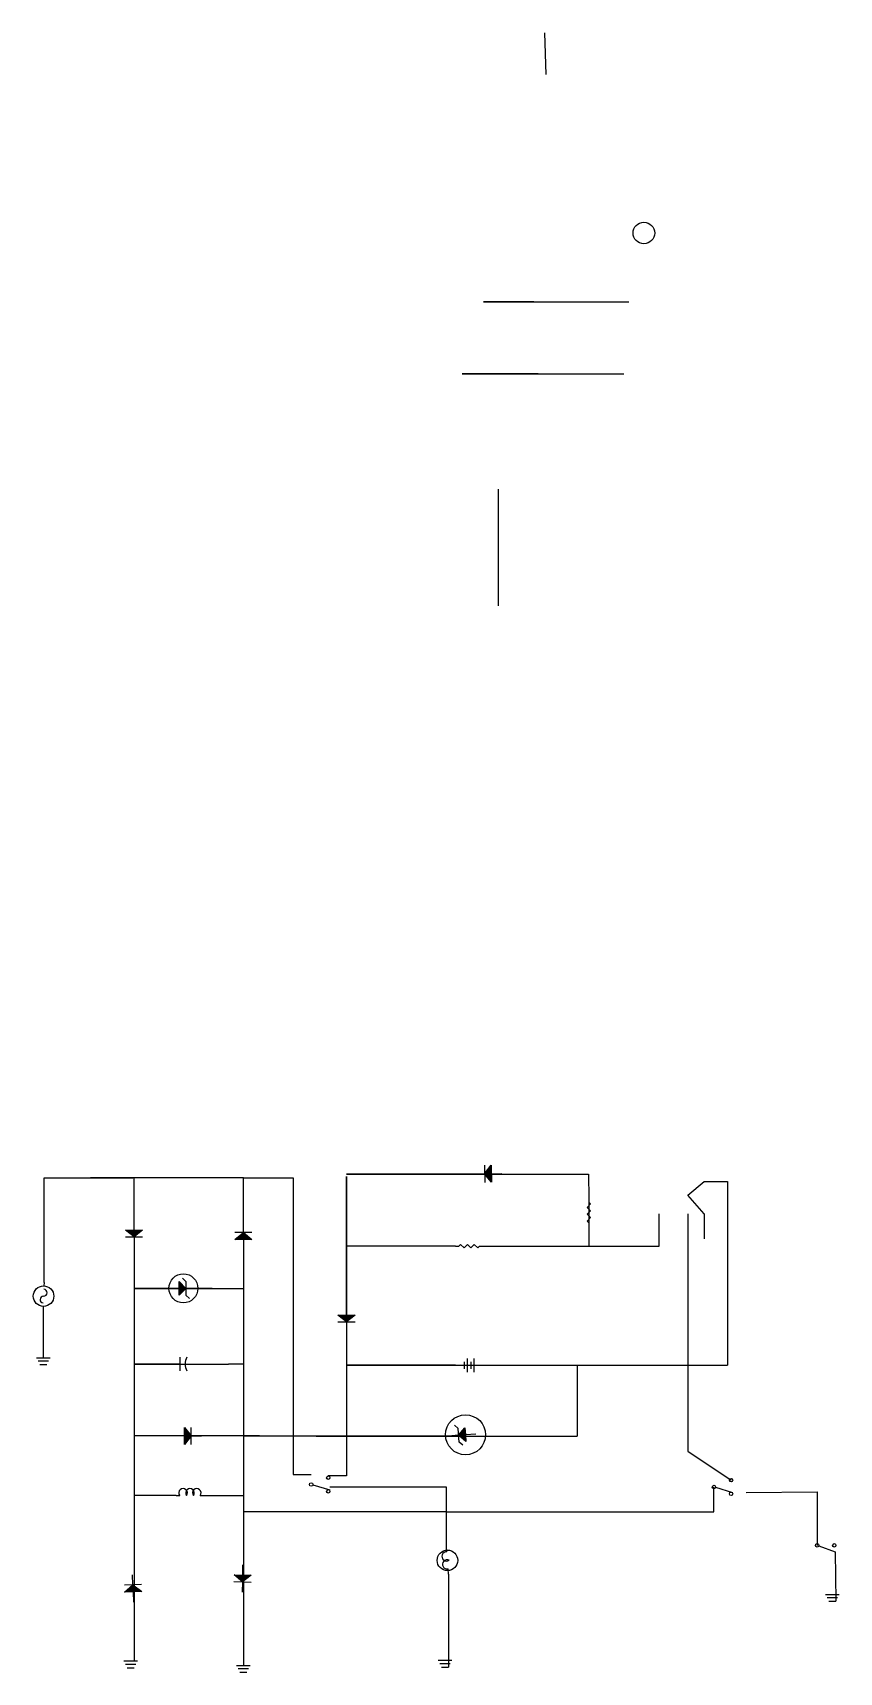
# Model space of a CAD drawing. Header units: inches. Extents: x 4.6 to 16.3, y 9.5 to 33.5.
import ezdxf

# ---------------------------------------------------------------- set-up
doc = ezdxf.new("R2010")
doc.units = ezdxf.units.IN
doc.header["$MEASUREMENT"] = 0

# ---------------------------------------------------------------- blocks, each defined once
blk = doc.blocks.new('Diode')
at = {"color": 7}
for p, q in [((0.15, 0), (0, 0)), ((0.15, 0.125), (0.25, 0)), ((0.15, -0.125), (0.15, 0.125)), ((0.25, 0), (0.15, -0.125)), ((0.25, -0.125), (0.25, 0.125)), ((0.25, 0), (0.4, 0))]:
    blk.add_line(p, q, dxfattribs=at)
blk.add_solid([(0.15, -0.125), (0.25, 0), (0.15, 0.125)], dxfattribs=at)
blk = doc.blocks.new('Ground')
at = {"color": 7}
for p, q in [((-0.1, 0), (0.1, 0)), ((0.075, -0.05), (-0.075, -0.05)), ((-0.05, -0.1), (0.05, -0.1))]:
    blk.add_line(p, q, dxfattribs=at)
blk = doc.blocks.new('Capacitor')
at = {"color": 7}
for p, q in [((0.15, 0), (0, 0)), ((0.15, -0.1), (0.15, 0.1)), ((0.225, 0), (0.4, 0))]:
    blk.add_line(p, q, dxfattribs=at)
blk.add_arc((0.4375, 0), 0.2125, 151.9275, 208.0725, dxfattribs=at)
blk = doc.blocks.new('Generator - AC')
at = {"color": 7}
for p, q in [((0, 0), (0.05, 0)), ((0.35, 0), (0.4, 0))]:
    blk.add_line(p, q, dxfattribs=at)
blk.add_circle((0.2, 0), 0.15, dxfattribs=at)
for centre, start, end in [((0.15, 0), 0, 180), ((0.25, 0), 180, 0)]:
    blk.add_arc(centre, 0.05, start, end, dxfattribs=at)
blk = doc.blocks.new('Diode - Zener')
at = {"color": 7}
for p, q in [((0, 0), (0.15, 0)), ((0.15, 0.100001), (0.25, 0)), ((0.15, 0), (0.15, 0.100001)), ((0.25, 0), (0.15, -0.099999)), ((0.15, -0.099999), (0.15, 0)), ((0.2, 0.150001), (0.25, 0.100001)), ((0.25, 0.100001), (0.25, -0.099999)), ((0.25, 0), (0.4, 0)), ((0.25, -0.099999), (0.3, -0.149999))]:
    blk.add_line(p, q, dxfattribs=at)
blk.add_solid([(0.15, -0.099999), (0.25, 0), (0.15, 0.100001)], dxfattribs=at)
blk = doc.blocks.new('Inductor')
at = {"color": 7}
for p, q in [((0, 0), (0.05, 0)), ((0.35, 0), (0.4, 0))]:
    blk.add_line(p, q, dxfattribs=at)
for centre in [(0.1, 0.0375), (0.2, 0.0375), (0.3, 0.0375)]:
    blk.add_arc(centre, 0.0625, 323.1301, 216.8699, dxfattribs=at)
blk = doc.blocks.new('Resistor')
at = {"color": 7}
blk.add_lwpolyline([(0, 0), (0.05, 0), (0.075, 0.025), (0.125, -0.025), (0.175, 0.025), (0.225, -0.025), (0.275, 0.025), (0.325, -0.025), (0.35, 0), (0.4, 0)], dxfattribs=at)
blk = doc.blocks.new('Battery')
at = {"color": 7}
for p, q in [((0, 0), (0.125, 0)), ((0.125, 0.05), (0.125, -0.05)), ((0.175, -0.1), (0.175, 0.1)), ((0.225, 0.05), (0.225, -0.05)), ((0.275, -0.1), (0.275, 0.1)), ((0.275, 0), (0.4, 0))]:
    blk.add_line(p, q, dxfattribs=at)
blk = doc.blocks.new('Lamp - Incandescent')
at = {"color": 7}
for p, q in [((0, 0), (0.075, 0)), ((0.325, 0), (0.4, 0))]:
    blk.add_line(p, q, dxfattribs=at)
blk.add_circle((0.2, 0), 0.15, dxfattribs=at)
for centre, radius, start, end in [((0.141667, 0.008333), 0.067185, 330.2551, 187.125), ((0.258088, 0.009558), 0.067591, 351.8699, 210.75)]:
    blk.add_arc(centre, radius, start, end, dxfattribs=at)
blk = doc.blocks.new('Switch - SPDT')
at = {"color": 7}
blk.add_line((0.024244, -0.003069), (0.27184, -0.078931), dxfattribs=at)
for centre in [(0, 0), (0.25, 0.1), (0.25, -0.1)]:
    blk.add_circle(centre, 0.025, dxfattribs=at)
blk = doc.blocks.new('Switch - SPST Open')
at = {"color": 7}
blk.add_line((0.027156, -0.00762), (0.264557, -0.092586), dxfattribs=at)
for centre in [(0, 0), (0.25, 0)]:
    blk.add_circle(centre, 0.025, dxfattribs=at)

msp = doc.modelspace()

# ---------------------------------------------------------------- linework, layer by layer
for p, q in [((12.04, 33.496), (12.058, 32.885)), ((11.886, 29.56), (11.146, 29.56)), ((11.146, 29.56), (13.271, 29.56)), ((11.949, 28.508), (10.837, 28.508)), ((10.837, 28.508), (13.198, 28.508)), ((11.364, 26.821), (11.364, 25.116)), ((11.014, 16.806), (9.144, 16.806)), ((9.144, 16.806), (12.683, 16.806)), ((12.683, 16.806), (12.688, 16.443)), ((4.722, 15.22), (4.722, 16.748)), ((4.722, 16.748), (6.02, 16.748)), ((6.038, 16.748), (5.402, 16.748)), ((6.038, 16.136), (6.038, 16.748)), ((6.383, 16.748), (6.038, 16.748)), ((6.655, 16.748), (6.383, 16.748)), ((7.636, 16.748), (6.655, 16.748)), ((7.636, 16.1), (7.636, 16.748)), ((7.636, 16.748), (8.363, 16.748)), ((8.363, 16.748), (8.363, 13.048)), ((9.144, 14.893), (9.144, 16.769)), ((9.144, 16.769), (9.144, 12.393)), ((9.144, 16.769), (9.144, 14.893)), ((14.136, 16.495), (14.373, 16.695)), ((14.373, 16.695), (14.718, 16.695)), ((14.718, 16.695), (14.718, 14.009)), ((12.688, 16.443), (12.688, 16.043)), ((14.373, 16.225), (14.136, 16.495)), ((13.719, 15.752), (13.719, 16.225)), ((14.136, 16.225), (14.136, 14.734)), ((14.373, 16.225), (14.373, 15.86)), ((12.688, 16.043), (12.688, 15.752)), ((6.038, 15.736), (6.038, 11.289)), ((7.636, 15.7), (7.636, 11.307)), ((7.636, 15.7), (7.636, 14.027)), ((10.738, 15.752), (9.144, 15.752)), ((11.138, 15.752), (12.688, 15.752)), ((12.688, 15.752), (13.719, 15.752)), ((6.292, 15.134), (6.038, 15.134)), ((6.038, 15.134), (7.636, 15.134)), ((6.697, 15.134), (6.292, 15.134)), ((6.292, 15.134), (7.182, 15.134)), ((7.182, 15.134), (6.292, 15.134)), ((6.547, 15.134), (6.697, 15.134)), ((4.707, 14.821), (4.707, 14.118)), ((14.136, 14.734), (14.136, 12.755)), ((6.56, 14.027), (6.038, 14.027)), ((6.038, 14.027), (7.42, 14.027)), ((7.636, 14.027), (7.42, 14.027)), ((10.738, 14.009), (9.144, 14.009)), ((9.144, 14.009), (14.718, 14.009)), ((9.144, 14.009), (9.144, 14.009)), ((9.144, 14.009), (9.144, 14.009)), ((9.144, 14.009), (9.144, 14.009)), ((9.144, 14.009), (9.144, 14.009)), ((12.519, 14.009), (12.519, 13.174)), ((7.872, 12.975), (6.038, 12.975)), ((8.701, 12.974), (7.636, 12.974)), ((8.363, 13.048), (8.363, 12.413)), ((9.144, 12.974), (8.701, 12.974)), ((8.701, 12.974), (11.865, 12.974)), ((9.338, 12.974), (9.144, 12.974)), ((10.635, 12.974), (9.338, 12.974)), ((11.865, 12.974), (12.519, 12.974)), ((12.519, 13.174), (12.519, 12.975)), ((12.519, 13.174), (12.519, 12.974)), ((14.136, 12.755), (14.768, 12.328)), ((8.363, 12.413), (8.628, 12.413)), ((9.144, 12.393), (8.878, 12.393)), ((9.118, 12.228), (8.899, 12.228)), ((10.606, 12.228), (9.118, 12.228)), ((10.606, 11.863), (10.606, 12.228)), ((14.518, 11.863), (14.518, 12.228)), ((6.655, 12.105), (6.038, 12.105)), ((7.055, 12.105), (7.636, 12.105)), ((14.991, 12.149), (16.027, 12.156)), ((16.027, 12.156), (16.027, 11.375)), ((10.606, 11.863), (7.636, 11.863)), ((10.606, 11.355), (10.606, 11.863)), ((10.606, 11.863), (14.518, 11.863)), ((6.038, 11.289), (6.038, 9.684)), ((7.636, 11.307), (7.636, 9.62)), ((16.292, 11.282), (16.3, 10.558)), ((10.634, 10.956), (10.634, 9.957)), ((10.634, 9.957), (10.634, 9.694)), ((10.634, 9.694), (10.634, 9.594))]:
    msp.add_line(p, q)
for centre, radius in [((13.493, 30.568), 0.158), ((6.759, 15.134), 0.212), ((10.885, 12.992), 0.293)]:
    msp.add_circle(centre, radius)

# ---------------------------------------------------------------- block references
for name, p, rotation in [('Diode', (11.414, 16.814), 181.223878798798), ('Resistor', (12.688, 16.443), 270), ('Diode', (6.038, 16.136), 270), ('Diode', (7.636, 15.7), 90), ('Generator - AC', (4.722, 15.22), 267.8374768414179), ('Diode', (9.144, 14.893), 270), ('Diode - Zener', (11.034, 13.003), 184.1534291750235), ('Lamp - Incandescent', (10.634, 10.956), 93.9494268707445), ('Diode', (7.63, 11.091), 268.5562041131292), ('Diode', (6.03, 10.546), 92.03625046921044)]:
    msp.add_blockref(name, p, dxfattribs=dict(rotation=rotation))
for name, p in [('Resistor', (10.738, 15.752)), ('Diode - Zener', (6.547, 15.134)), ('Ground', (4.712, 14.118)), ('Capacitor', (6.56, 14.027)), ('Battery', (10.738, 14.009)), ('Diode', (6.623, 12.975)), ('Switch - SPDT', (8.628, 12.265)), ('Switch - SPDT', (14.518, 12.228)), ('Inductor', (6.655, 12.105)), ('Switch - SPST Open', (16.027, 11.375)), ('Ground', (16.25, 10.658)), ('Ground', (5.988, 9.684)), ('Ground', (7.636, 9.62)), ('Ground', (10.584, 9.694))]:
    msp.add_blockref(name, p)

doc.saveas('drawing.dxf')
